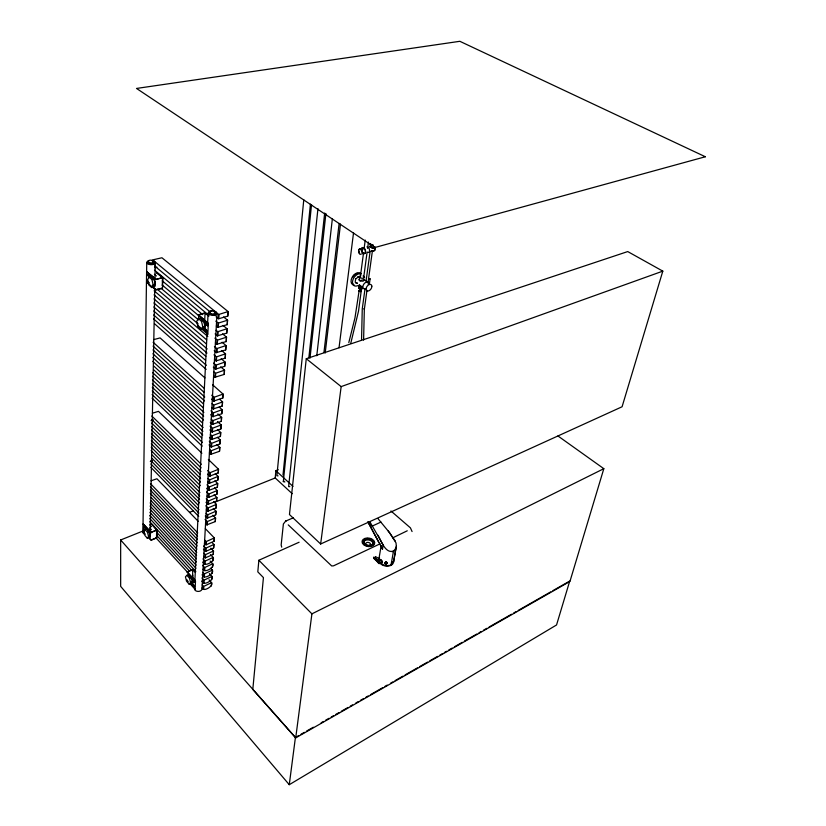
<?xml version="1.0" encoding="UTF-8"?>
<svg xmlns="http://www.w3.org/2000/svg" width="826" height="826" viewBox="0 0 826 826"><rect width="100%" height="100%" fill="white"/><g stroke="black" fill="none" stroke-linecap="round" stroke-linejoin="round"><path stroke-width="1.24" d="M356.884 283.266L357.441 283.101L356.274 283.215L355.201 282.244L355.634 278.971M142.919 532.305L146.739 262.523M143.445 532.109L143.548 524.396M144.292 525.925L145.51 528.578L143.93 526.069L145.882 527.659M147.555 280.282L147.544 281.325L149.392 282.895M147.627 275.285L147.648 274.242L149.506 275.812L149.496 276.855L147.627 275.285L149.496 276.855M145.51 528.578L143.93 526.069M153.636 286.488A1.931 0.878 73.7 0 0 154.617 286.075L154.73 281.903A1.941 0.878 73.8 0 0 153.76 279.384L151.509 277.495M154.772 288.542L150.177 532.15A3.634 2.385 -1.4 0 0 150.043 531.531M154.947 279.518L155.267 262.761M155.154 281.8L154.668 285.672M373.848 558.283L373.682 557.261L379.578 561.009L373.548 557.364L378.897 563.363L377.554 561.856M156.527 536.508L156.672 530.085L151.87 524.355L157.074 530.003L156.909 537.788L151.127 540.266L148.319 537.458M162.309 285.775L162.495 277.67L156.455 272.642L162.908 277.557L155.99 279.487L146.677 271.733L156.228 279.281L162.495 277.67M147.214 282.585L146.532 282.141L155.784 289.947L162.505 288.305L162.959 277.619M369.883 251.538L374.529 250.67L374.663 246.767L372.856 247.779L369.852 246.117L370.513 245.983M198.488 319.641L198.694 314.902L205.054 313.085L208.844 316.234M187.357 572.046L192.83 569.651L192.458 577.426L194.833 580.017M204.549 323.72L205.054 313.085M192.819 577.271L192.85 574.989M192.479 585.087C192.386 582.784 195.308 585.995 194.224 586.997L192.479 585.087L192.881 584.147M192.695 580.564L192.737 579.78L194.451 582.475L192.695 580.564L193.098 579.625L194.853 581.535M204.765 328.738L206.841 330.483L206.789 331.556L204.714 329.801L204.765 328.738L206.572 329.78M207.212 331.433L205.147 329.677L205.199 328.603M205.437 323.472L205.488 322.398L207.574 324.143L205.065 322.522L205.013 323.596L207.522 325.217L204.652 323.472M207.089 325.341L207.15 324.267M194.905 579.873L207.109 332.744M207.491 326.002L208.069 313.436A1.136 0.95 -17.3 0 1 208.431 313.188L208.534 313.116A1.125 0.94 -17.3 0 1 209.391 312.951A3.19 1.621 3.7 0 1 210.816 311.536M189.825 583.476L195.101 589.268L195.494 581.463L194.926 580.286L155.67 537.509M197.848 325.382L207.811 334.2L208.348 323.482L198.694 314.902M209.37 313.488L209.422 312.404M214.347 313.88L214.997 315.553M217.001 313.601L202.019 588.639A3.779 2.654 0.2 0 1 197.92 591.416A3.779 2.654 0.2 0 1 194.544 588.195M208.999 579.821L211.601 582.629C214.264 586.718 199.871 593.522 203.464 586.274L202.194 584.891M209.36 573.595L211.983 576.403C214.667 580.533 200.191 587.317 203.816 580.038L201.895 577.963M210.609 568.257L212.365 570.126C215.07 574.287 200.511 581.06 204.156 573.74L202.876 572.356M210.103 560.999L212.747 563.786C215.472 567.999 200.842 574.762 204.507 567.39L202.576 565.325M210.475 554.618L213.129 557.405C215.885 561.649 201.172 568.402 204.869 560.999L202.917 558.923M210.857 548.185L213.521 550.963L213.253 554.442L205.406 557.829L205.22 554.535L203.919 553.162M212.137 542.62L213.913 544.479L213.645 547.968L205.767 551.345L205.581 548.03L203.619 545.965M205.354 528.681L214.316 537.922L214.12 541.206L206.139 544.809L205.942 541.464L204.631 540.09M212.881 515.259L215.565 517.974L215.287 521.588L206.903 524.83L207.089 521.454L205.085 519.409M213.284 508.486L215.978 511.191L215.689 514.835L207.285 518.067L207.471 514.66L206.128 513.297M213.686 501.65L216.391 504.356L216.102 508.021L207.656 511.232L207.853 507.794L205.829 505.76M214.089 494.764L216.815 497.459L216.526 501.155L208.038 504.345L208.235 500.876L206.201 498.842M214.502 487.805L217.228 490.499L216.939 494.227L208.42 497.397L208.617 493.896L206.583 491.862M214.915 480.794L217.661 483.478L217.372 487.237L208.813 490.386L209.009 486.855L206.954 484.831M215.328 473.711L218.085 476.395L217.796 480.185L209.205 483.313L209.401 479.751L208.028 478.399M208.358 459.452L218.518 469.251L218.301 472.833L209.597 476.179L209.804 472.586L207.729 470.562M217.001 444.729L219.809 447.382L219.509 451.295L210.764 454.341L210.971 450.645L209.577 449.313M217.434 437.336L220.253 439.979L219.953 443.923L211.177 446.938L211.384 443.211L209.277 441.218M217.878 429.861L220.707 432.494L220.408 436.479L211.59 439.473L211.797 435.715L210.382 434.383M217.424 421.508L221.172 424.956L220.862 428.962L212.014 431.936L212.22 428.136L210.083 426.154M217.868 413.898L221.626 417.337L221.316 421.384L212.427 424.327L212.643 420.496L211.208 419.174M219.262 407.084L222.101 409.655L221.781 413.733L212.86 416.655L213.067 412.783L210.919 410.811M219.716 399.34L222.566 401.901L222.256 406.01L213.284 408.901L213.5 404.998L212.055 403.687M212.55 384.709L223.041 394.064L222.803 397.987L213.717 401.085L213.934 397.141L211.755 395.179M220.666 366.806L224.538 370.172L224.207 374.426L215.08 377.214L215.307 373.156L213.831 371.865M221.141 358.69L225.033 362.036L224.703 366.331L215.534 369.088L215.762 364.999L213.531 363.058M221.616 350.492L225.529 353.827L225.199 358.164L215.989 360.89L216.216 356.76L213.975 354.829M222.101 342.222L226.035 345.547L225.694 349.914L216.443 352.609L216.67 348.438L214.43 346.517M222.586 333.869L226.541 337.173L226.2 341.582L216.908 344.246L217.135 340.033L214.884 338.123M223.082 325.434L227.047 328.727L226.716 333.177L217.372 335.8L217.61 331.546L216.092 330.276M223.639 316.967L227.573 320.199L227.222 324.68L217.847 327.282L218.085 322.987L215.803 321.087M218.322 318.671L218.56 314.334L152.727 259.88L161.937 257.764L228.09 311.578L227.749 316.11L218.745 318.733L216.04 316.781M203.65 589.434L203.826 586.336L211.601 582.629M204.001 583.218L204.177 580.089L211.983 576.403M204.342 576.951L204.518 573.802L212.365 570.126M204.693 570.632L204.879 567.452L212.747 563.786M205.054 564.261L205.23 561.05L213.129 557.405M205.406 557.829L205.591 554.597L213.521 550.963M205.767 551.345L205.953 548.082L213.913 544.479M206.139 544.809L206.314 541.515L214.316 537.922M211.157 454.393L211.363 450.707L219.809 447.382M211.57 447L211.776 443.273L220.253 439.979M211.983 439.535L212.199 435.777L220.707 432.494M212.406 431.998L212.612 428.198L221.172 424.956M212.829 424.388L213.046 420.558L221.626 417.337M213.253 416.717L213.469 412.845L222.101 409.655M213.686 408.963L213.903 405.06L222.566 401.901M214.12 401.147L214.337 397.203L223.041 394.064M207.285 524.892L207.471 521.516L215.565 517.974M207.656 518.119L207.842 514.712L215.978 511.191M208.038 511.294L208.224 507.856L216.391 504.356M208.42 504.407L208.617 500.938L216.815 497.459M208.802 497.459L208.999 493.958L217.228 490.499M209.195 490.448L209.391 486.917L217.661 483.478M209.587 483.375L209.783 479.813L218.085 476.395M209.99 476.23L210.186 472.637L218.518 469.251M215.493 377.275L215.72 373.218L224.538 370.172M215.947 369.15L216.175 365.061L225.033 362.036M216.402 360.952L216.629 356.822L225.529 353.827M216.856 352.671L217.093 348.5L226.035 345.547M217.321 344.308L217.558 340.095L226.541 337.173M217.796 335.872L218.033 331.618L227.047 328.727M218.27 327.344L218.508 323.049L227.573 320.199M218.745 318.733L218.983 314.396L228.09 311.578M360.704 290.525L361.261 291.093A1.167 0.568 7.8 0 1 360.291 291.526A1.167 0.568 7.8 0 1 359 290.897L359.011 290.731A1.167 0.568 7.8 0 1 359.868 290.36L359.062 290.897A1.115 0.547 7.8 0 0 360.198 291.495L360.601 291.495A1.115 0.547 7.8 0 0 361.261 291.093L361.055 290.669A1.167 0.568 7.8 0 0 360.518 290.432M211.342 585.964L211.528 582.877M211.714 579.769L211.91 576.651M212.096 573.512L212.282 570.374M212.478 567.214L212.674 564.034M212.86 560.854L213.056 557.653M213.253 554.442L213.449 551.21M213.645 547.968L213.841 544.716M214.037 541.453L214.244 538.17M215.287 521.588L215.493 518.212M215.689 514.835L215.896 511.439M216.102 508.021L216.319 504.593M216.526 501.155L216.732 497.696M216.939 494.227L217.155 490.737M217.372 487.237L217.579 483.716M217.796 480.185L218.012 476.633M218.229 473.071L218.446 469.488M219.509 451.295L219.726 447.62M219.953 443.923L220.181 440.206M220.408 436.479L220.635 432.731M220.862 428.962L221.089 425.183M221.316 421.384L221.554 417.564M221.781 413.733L222.018 409.882M222.256 406.01L222.483 402.128M222.721 398.215L222.958 394.291M224.207 374.426L224.455 370.389M224.703 366.331L224.951 362.263M225.199 358.164L225.446 354.044M225.694 349.914L225.952 345.764M226.2 341.582L226.458 337.39M226.716 333.177L226.964 328.944M227.222 324.68L227.491 320.405M227.749 316.11L228.007 311.794M362.356 252.415L360.786 249.142L359.692 248.874L358.794 249.999M412.071 531.541L410.408 527.845L390.946 510.984M299.095 542.238L258.868 560.255L257.805 571.86L263.432 577.601L252.797 689.411L295.708 737.897L569.94 581.442L603.827 468.683L557.953 435.973M292.218 493.69L275.213 477.965L275.905 470.717L278.29 469.767M278.052 475.848L276.875 475.776L303.772 199.778M282.998 475.022L310.421 204.125M284.908 481.961L283.328 481.589L311.536 204.559M289.812 486.669L288.625 486.597L317.948 208.637M306.27 358.721L289.461 514.536L320.643 543.993L622.081 406.764L662.813 271.135L627.729 251.569L306.27 358.721L341.159 386.609L662.813 271.135M308.852 357.782L324.68 213.015M309.998 358.164L325.909 213.552M316.771 355.779L332.331 219.014M323.937 352.526L339.145 223.423M325.196 353.022L340.488 224.042M385.742 562.971C386.95 562.114 385.35 563.115 386.31 563.125M385.979 563.167L385.876 562.413M339.032 347.746L353.538 232.787M552.935 590.621L569.733 581.05L556.548 624.962L289.265 784.7L295.419 737.442L120.658 539.977L143.239 530.912M320.643 543.993L341.159 386.609M295.708 737.897L311.908 613.852L258.868 560.255M360.342 276.855L363.543 252.756M364.225 247.686L365.237 240.077M359.888 290.422L359.124 290.7L354.963 317.896L348.789 342.645M360.652 290.525L361.199 291.186L358.484 311.33L350.761 343.327M363.677 277.608L367.095 252.24M367.611 248.43L368.468 242.09M365.051 288.553L362.253 308.996L361.551 339.816M366.094 280.881L370.11 251.486M199.211 319.373L199.283 318.547M366.971 290.308L364.328 309.471L363.595 340.105M368.024 282.637L372.433 250.691M358.701 250.433L359.393 253.458A2.87 1.724 74.8 0 0 360.477 254.398M369.377 284.01L368.004 283.948L369.356 284.165L370.11 278.868L368.706 278.785L370.11 278.868M363.967 279.58L359.888 280.695L359.103 279.518L359.609 278.176M356.274 283.215L356.884 283.204M157.095 530.075L150.91 532.409M379.568 561.37L379.599 563.353L379.867 561.649L378.576 561.969L379.661 563.332L379.506 561.825M367.921 521.887L382.49 549.156L383.192 545.077L370.162 522.29M378.938 558.81L381.189 545.594L382.49 549.156M396.335 546.337L393.527 562.041L396.335 546.337L396.005 542.909L389.676 532.832L378.04 518.697M390.956 565.345L393.465 551.324L396.046 547.937M407.259 530.798L392.928 537.736M380.28 560.503C381.313 558.51 383.873 563.508 381.251 562.733M359.516 285.146L360.384 286.033M357.72 276.906L358.866 276.534L355.614 278.971M361.757 254.181L362.325 252.89M283.328 481.589L283.814 480.949M372.712 248.389L373.435 247.738L373.961 248.347L371.483 247.459M149.134 277.071L147.606 279.818L148.856 285.022L151.633 287.531L153.719 286.983L155.267 284.278L154.018 279.033L151.22 276.545L149.134 277.071L151.922 279.57L153.171 284.815L151.633 287.531M198.457 318.65L196.671 321.355L197.93 326.776L200.976 329.522L203.103 328.893L204.91 326.208L203.65 320.767L200.584 318.031L198.457 318.65L201.513 321.386L202.783 326.838L200.976 329.522M145.118 529.642L143.827 531.201L144.901 535.465L147.286 538.191L150.394 535.909L149.32 531.634L146.925 528.919L145.118 529.642L147.513 532.357L148.597 536.642L147.286 538.191M386.95 563.6C386.041 557.787 383.285 567.906 386.909 562.372M361.313 248.512L361.902 249.194A1.136 0.65 21 0 0 362.986 249.38L363.006 248.409M359.444 276.627L358.835 276.576M186.924 575.309L185.437 576.796L186.521 581.194L189.092 584.127L192.427 581.865L191.343 577.446L188.751 574.514L186.924 575.309L189.505 578.252L190.599 582.671L189.092 584.127M186.779 579.573L188.235 581.731M394.601 550.508C385.711 555.34 381.209 540.555 377.998 535.227M370.637 243.505L370.513 244.62L372.825 245.219M361.199 291.186L359.124 290.7M285.641 521.144L283.38 523.963L281.16 544.995L281.718 547.163M372.32 250.887L371.421 251.28L372.712 250.825M295.419 737.442L298.785 735.522M301.025 734.242L304.381 732.332M306.622 731.051L313.333 727.221M321.18 722.76L323.41 721.48M325.65 720.2L329.016 718.29M331.257 717.009L333.487 715.739M335.728 714.459L339.094 712.549M341.324 711.269L348.045 707.438M350.286 706.158L352.526 704.888M355.882 702.967L358.123 701.697M360.363 700.417L363.719 698.497M365.959 697.227L368.2 695.946M370.44 694.666L382.758 687.645M384.999 686.375L387.229 685.095M390.595 683.185L392.835 681.904M395.076 680.624L402.912 676.164M405.143 674.883L417.46 667.862M419.701 666.582L427.538 662.122M429.778 660.841L437.615 656.371M439.855 655.09L442.096 653.82M444.336 652.54L446.577 651.27M448.817 649.99L452.173 648.069M454.414 646.799L462.25 642.329M464.491 641.048L476.808 634.027M479.039 632.757L481.279 631.477M483.52 630.197L486.875 628.287M489.116 627.006L511.511 614.245M513.751 612.964L515.992 611.694M518.232 610.414L550.694 591.901M372.877 248.068L373.435 247.738M286.188 520.876L293.333 517.788M285.548 521.196L286.271 520.834M311.908 613.852L603.827 468.683M380.136 543.797L333.59 565.82L331.732 565.975L288.243 524.871M372.485 525.966L380.972 522.063M370.988 251.393L373.115 251.176M190.599 582.671L192.427 581.865M189.505 578.252L191.343 577.446M370.915 247.294L369.852 246.582L372.092 247.862M156.496 537.798L151.117 539.987L148.515 537.137M148.597 536.642L150.394 535.909M147.513 532.357L149.32 531.634M156.672 530.085L151.272 532.264L143.094 523.901L151.364 532.811M144.22 530.395L144.209 531.159M189.608 512.306L193.17 510.881M214.574 502.291L275.213 477.965M151.044 480.784L156.93 478.76L198.178 521.289M150.322 461.527L152.562 460.712M151.065 420.63L153.357 419.845M152.345 413.227L158.478 411.348L201.895 453.216M374.529 250.67A2.86 1.745 75 0 0 375.159 248.43L374.663 246.767L372.598 248.151L369.852 246.582M153.698 339.62L160.099 337.917L204.92 377.905M202.783 326.838L204.91 326.208M201.513 321.386L203.65 320.767M392.092 551.706L393.465 551.324M162.247 288.098L156.021 289.74L152.418 286.684M153.171 284.815L155.267 284.278M151.922 279.57L154.018 279.033M154.772 267.707L156.961 267.159M370.027 246.489L370.657 246.416M361.127 286.281L361.819 286.261M380.456 562.929L380.342 562.929A1.125 0.599 64.7 0 0 380.703 562.898M370.079 246.716L370.791 246.995M214.543 311.578L216.267 312.445M375.334 556.631L375.231 556.59A23.655 12.514 64.4 0 1 380.838 560.152L381.189 560.4M360.786 249.142L360.239 248.843M364.256 279.777L368.066 282.44M143.569 532.089L142.991 531.603L145.066 533.895M154.576 265.941L210.083 311.856M154.503 270.133L208.885 315.336M208.317 315.325L205.034 312.827L198.188 314.892L208.348 323.482M154.421 274.294L156.393 275.946M162.309 280.892L202.752 314.665M216.329 326.012L217.847 327.282M162.216 285.053L198.612 315.604M200.388 318.588L202.029 319.972M161.142 288.367L198.426 319.827M215.111 333.89L217.372 335.8M157.126 289.172L198.24 324.019M203.134 328.17L206.077 330.658M202.68 329.357L207.811 334.2M154.121 290.773L207.822 336.502M215.41 342.966L216.908 344.246M154.039 294.851L206.634 339.847M153.966 298.898L206.428 343.998M214.202 350.678L216.443 352.609M153.894 302.935L207.192 348.964M153.822 306.952L206.985 353.084M214.502 359.599L215.989 360.89M153.75 310.958L205.819 356.336M153.667 314.933L205.622 360.404M213.314 367.147L215.534 369.088M153.595 318.898L206.376 365.309M380.838 560.152L381.054 560.296A1.786 0.96 64.7 0 1 381.942 562.733A1.786 0.96 64.7 0 1 380.466 562.826M154.483 323.689L206.18 369.346M213.614 375.913L215.08 377.214M153.13 342.274L204.198 388.354M153.058 346.115L204.001 392.278M211.549 399.113L213.717 401.085M152.986 349.935L204.745 397.038M152.913 353.745L204.549 400.93M211.848 407.59L213.284 408.901M152.841 357.534L203.423 403.935M275.905 470.717L293.003 486.4M152.779 361.313L203.227 407.786M210.702 414.673L212.86 416.655M153.657 365.939L203.867 412.38M153.584 369.687L203.671 416.201M210.289 422.344L212.427 424.327M152.573 372.526L203.485 420M152.5 376.243L202.36 422.902M209.887 429.943L212.014 431.936M152.428 379.929L203.113 427.548M152.366 383.605L202.917 431.296M209.474 437.47L211.59 439.473M152.294 387.27L202.731 435.023M376.429 560.575L373.61 558.108L377.678 561.917M374.994 559.274L379.186 563.704L378.773 563.311M152.232 390.915L201.616 437.852M209.071 444.935L211.177 446.938M152.16 394.539L202.36 442.437M152.098 398.153L202.184 446.112M209.37 452.999L210.764 454.341M151.798 416.015L201.307 464.305M151.736 419.536L201.131 467.888M207.532 474.155L209.597 476.179M151.664 423.046L200.955 471.45M151.602 426.536L199.861 474.103M207.832 481.961L209.205 483.313M151.54 430.016L200.594 478.543M151.478 433.474L200.419 482.054M206.768 488.352L208.813 490.386M151.406 436.923L200.243 485.564M151.344 440.361L199.169 488.145M207.068 496.044L208.42 497.397M151.282 443.779L199.902 492.523M151.22 447.186L199.727 495.982M206.015 502.311L208.038 504.345M151.158 450.573L199.551 499.42M151.994 454.858L199.386 502.848M206.314 509.869L207.656 511.232M151.922 458.213L198.323 505.357M150.972 460.66L199.045 509.663M205.271 516.013L207.285 518.067M150.91 463.995L198.87 513.049M150.848 467.32L198.705 516.415M205.571 523.467L206.903 524.83M150.508 483.685L197.734 532.904M150.456 486.917L197.569 536.188M204.456 543.374L205.767 544.747M150.394 490.148L197.404 539.45M150.332 493.359L197.249 542.713M203.444 549.228L205.406 551.293M151.158 497.5L197.084 545.955M151.096 500.68L196.918 549.176M203.743 556.394L205.044 557.777M150.156 502.931L196.764 552.398M150.095 506.09L196.598 555.599M202.742 562.134L204.693 564.199M150.043 509.239L196.443 558.779M149.981 512.378L196.289 561.959M203.041 569.197L204.332 570.57M196.123 565.118L149.919 515.496L150.332 516.095M149.867 518.614L195.969 568.267M202.06 574.824L203.981 576.899M149.805 521.712L195.814 571.396M195.586 572.088L192.809 569.362L186.934 571.974L195.494 581.463M192.83 569.651L195.225 572.242M149.754 524.799L151.478 526.678M156.682 532.305L192.19 570.766M201.72 581.091L203.64 583.166M149.692 527.876L151.426 529.755M156.61 535.382L189.453 571.055M202.019 587.988L203.299 589.382M188.782 575.474L190.868 577.746M193.067 580.399L194.234 581.68M192.52 584.302L194.265 586.223M192.85 584.922L194.595 586.832M190.362 583.497L193.707 587.172M289.265 784.7L120.668 586.377L120.658 539.977M387.962 530.581L395.406 541.236M361.23 249.659L362.315 251.816L361.643 250.257M358.866 252.219L358.629 250.939L359.62 253.706M194.678 588.639L195.101 589.268M367.993 522.022L378.835 542.362M359.207 253.117L358.742 251.92M208.069 313.436L208.111 313.55A1.146 0.971 -3.6 0 1 209.381 312.92L209.536 313.343A3.19 1.621 3.7 0 0 213.944 314.51A3.19 1.621 3.7 0 0 215.225 312.207M362.16 251.445L362.273 252.415M386.651 562.547L386.692 563.776M386.331 562.651L386.372 563.879M385.99 562.661L386.021 563.89M385.659 562.599L385.69 563.828M385.35 562.454L385.381 563.683M146.026 528.991L146.026 529.084A1.642 0.65 68.6 0 1 146.522 528.485M145.675 529.229L145.665 529.136A1.642 0.65 68.6 0 1 146.594 528.981L149.165 531.779A1.652 0.661 68.6 0 1 150.002 533.957L149.95 536.735A1.642 0.65 68.5 0 1 149.072 537.024M149.671 277.639L149.733 277.144A1.931 0.878 73.9 0 1 150.766 276.865M203.413 328.686A2.013 0.971 72.7 0 0 204.59 327.922L204.776 323.947A2.024 0.971 72.8 0 0 203.681 321.355M149.723 533.348A3.634 2.385 -1.4 0 1 149.155 533.854M144.767 534.329A3.634 2.385 -1.4 0 1 143.383 531.097M199.582 318.433A2.013 0.971 72.8 0 1 200.099 318.402M204.105 321.231A2.024 0.971 72.8 0 1 204.394 321.51M204.662 321.882A2.024 0.971 72.8 0 1 205.209 323.823L205.013 327.788A2.013 0.971 72.7 0 1 203.836 328.562M152.046 260.727A4.264 2.013 2.5 0 1 154.72 263.762A4.264 2.013 2.5 0 1 148.03 263.99A4.264 2.013 2.5 0 1 148.825 260.84M149.527 531.634A1.652 0.661 68.6 0 1 149.95 532.264M150.26 533.059A1.652 0.661 68.6 0 1 150.363 533.803L150.311 536.59A1.642 0.65 68.5 0 1 149.434 536.879M213.397 311.134A4.171 2.127 3.7 0 1 216.711 313.446A4.171 2.127 3.7 0 1 213.139 315.305A4.171 2.127 3.7 0 1 208.596 313.653L208.4 313.095A4.171 2.127 3.7 0 1 211.249 311.092M213.211 311.412A3.19 1.621 3.7 0 1 214.677 311.867M152.49 260.913A3.036 1.435 2.6 0 1 153.522 263.009A3.036 1.435 2.6 0 1 149.093 263.164A3.036 1.435 2.6 0 1 148.835 261.037M153.657 263.432A3.036 1.435 2.5 0 1 152.562 263.928M149.527 263.845A3.036 1.435 2.5 0 1 148.886 263.597M148.06 262.193A3.036 1.435 2.5 0 1 148.36 261.852M153.605 261.997A3.036 1.435 2.5 0 1 153.915 262.348M187.956 575.216A1.714 0.702 67.4 0 1 188.545 575.247M191.374 583.879A1.714 0.712 67.3 0 0 192.365 583.652L192.499 580.761A1.724 0.712 67.3 0 0 191.56 578.51L191.931 578.345A1.724 0.712 67.3 0 1 192.871 580.595L192.737 583.486A1.714 0.712 67.3 0 1 191.746 583.714M154.441 279.549A1.941 0.878 73.8 0 1 154.885 280.365M154.927 286.281A1.931 0.878 73.7 0 1 154.307 286.539M363.801 308.738A1.074 0.599 3.5 0 1 364.328 309.43M361.623 288.47A1.177 0.568 7.8 0 1 361.416 288.625M361.096 288.718A1.177 0.568 7.8 0 1 360.332 288.708M359.795 288.522A1.177 0.568 7.8 0 1 359.434 287.851M365.908 288.563A3.789 2.416 -55.4 0 1 362.924 287.283A3.789 2.416 -55.4 0 1 365.071 282.822A3.789 2.416 -55.4 0 1 368.551 283.081M358.463 285.28A6.887 4.44 -55.4 0 1 353.549 285.249A6.887 4.44 -55.4 0 1 352.929 279.849A6.918 4.46 -55.4 0 1 354.653 276.731A6.887 4.44 -55.4 0 1 361.189 273.912M354.261 285.053A6.876 4.44 -55.5 0 1 352.186 277.195A6.876 4.44 -55.5 0 1 360.673 273.52M361.726 287.902A1.167 0.568 7.8 0 1 361.344 288.16M359.713 287.902A1.167 0.568 7.8 0 1 359.537 287.737M363.058 276.008A2.55 1.218 7.8 0 1 364.09 277.959A2.55 1.218 7.8 0 1 360.157 277.65A2.55 1.218 7.8 0 1 360.766 275.822M363.285 281.16A2.55 1.229 7.8 0 1 362.593 281.294M361.375 281.253A2.55 1.229 7.8 0 1 359.103 279.663M364.049 279.942A2.55 1.229 7.8 0 1 364.152 280.437M362.211 287.128A1.642 0.795 7.8 0 1 359.744 287.149A1.642 0.795 7.8 0 1 359.713 285.899A1.404 0.681 7.8 0 0 360.022 286.932A1.404 0.681 7.8 0 0 362.036 286.859M362.242 287.778A1.642 0.795 7.8 0 1 360.621 288.274A1.642 0.795 7.8 0 1 359.021 287.427M359.165 286.973A1.642 0.795 7.8 0 1 359.878 286.684M360.446 285.858A1.404 0.681 7.8 0 1 359.671 284.836M362.056 287.809A1.456 0.702 7.8 0 1 360.776 288.367A1.456 0.702 7.8 0 1 359.217 287.675M359.702 286.994A1.456 0.702 7.8 0 1 360.053 286.932M353.383 284.247A6.226 4.016 -55.5 0 1 351.886 282.833M352.599 277.247A6.226 4.016 -55.5 0 1 357.08 273.396M359.341 273.416A6.226 4.016 -55.5 0 1 360.219 273.984M362.418 248.285A2.901 1.745 74.9 0 1 364.813 249.111A2.901 1.745 74.9 0 1 365.268 252.797A2.901 1.745 74.9 0 1 363.006 253.086A2.901 1.745 74.9 0 0 365.505 251.104A2.901 1.745 74.9 0 0 362.542 248.192M366.889 246.912A2.891 1.745 74.9 0 1 369.532 250.03A2.891 1.745 74.9 0 1 367.363 252.24M373.063 245.529A1.879 0.857 8 0 1 370.946 245.198A1.879 0.857 8 0 1 370.389 244.186M373.156 244.981A1.797 0.816 8 0 1 371.679 244.899M371.225 244.754A1.797 0.816 8 0 1 370.461 243.846M362.49 286.994A1.797 0.878 7.8 0 1 360.673 287.531A1.797 0.878 7.8 0 1 358.959 286.57L359.134 286.106A1.797 0.878 7.8 0 1 359.806 285.817M362.232 288.326A1.797 0.878 7.8 0 1 360.322 289.224A1.797 0.878 7.8 0 1 358.897 287.809M380.053 560.451A1.58 0.847 64.7 0 1 381.777 561.246A1.58 0.847 64.7 0 1 381.178 562.96M392.144 563.58A6.722 4.553 10.4 0 1 390.471 564.912M389.356 565.335A6.722 4.553 10.4 0 1 382.614 564.55M382.046 564.22A6.722 4.553 10.4 0 1 381.529 563.859M392.804 561.515A6.722 4.553 10.4 0 1 392.722 562.351M371.401 525.997A3.304 2.684 41.3 0 1 370.853 525.615M370.399 525.16A3.304 2.684 41.3 0 1 370.048 524.686M369.583 523.591A3.304 2.684 41.3 0 1 369.511 522.992M393.475 560.999A7.475 5.059 10.4 0 1 388.85 566.017A7.475 5.059 10.4 0 1 380.063 563.322M379.02 558.892A7.475 5.059 10.4 0 1 379.588 557.984M363.564 543.25A4.791 3.19 9.3 0 1 368.706 539.987A4.791 3.19 9.3 0 1 372.722 544.654M367.9 545.563A2.375 1.58 9.3 0 1 366.083 543.002A2.375 1.58 9.3 0 1 370.058 543.26A2.375 1.58 9.3 0 1 368.52 545.604M364.183 543.384A3.985 2.654 9.3 0 1 364.421 542.723M372.516 541.133A5.575 3.717 9.3 0 1 373.29 542.032M378.587 561.825C378.649 564.395 379.774 560.482 378.587 561.825M371.834 286.095L371.814 286.859A3.717 2.364 -55.3 0 1 367.797 291.041A3.717 2.364 -55.3 0 1 366.765 286.798A3.717 2.364 -55.3 0 1 371.318 284.836L371.834 286.095M363.481 248.058C361.612 249.999 360.745 246.138 363.481 248.058M359.073 249.349L360.425 248.956L359.073 249.349M705.342 156.754L375.025 247.47L136.527 88.444L459.845 41.3L705.342 156.754M361.416 249.638L361.871 250.35L361.416 249.638M209.567 312.796L209.412 312.373A3.19 1.621 3.7 0 1 213.779 310.979A3.19 1.621 3.7 0 1 214.77 313.725A3.19 1.621 3.7 0 1 209.567 312.796M148.907 262.544A3.036 1.435 2.6 0 0 153.966 262.038A3.036 1.435 2.6 0 0 150.187 260.18A3.036 1.435 2.6 0 0 148.907 262.544M378.473 562.01A1.125 0.599 64.7 0 0 379.599 563.466A1.125 0.599 64.7 0 0 379.516 561.804A1.125 0.599 64.7 0 0 378.473 562.01M385.37 563.466A1.053 0.785 7.3 0 0 387.095 563.156A1.053 0.785 7.3 0 0 385.763 562.165A1.053 0.785 7.3 0 0 385.37 563.466M363.512 544.602A6.402 4.264 9.3 0 0 374.364 544.313A6.402 4.264 9.3 0 0 367.312 537.963A6.402 4.264 9.3 0 0 363.512 544.602M364.762 543.9A4.791 3.19 9.3 0 0 372.877 543.694A4.791 3.19 9.3 0 0 367.601 538.934A4.791 3.19 9.3 0 0 364.762 543.9M364.142 544.303A5.586 3.717 9.3 0 0 373.6 544.055A5.586 3.717 9.3 0 0 367.446 538.511A5.586 3.717 9.3 0 0 364.142 544.303"/></g></svg>
